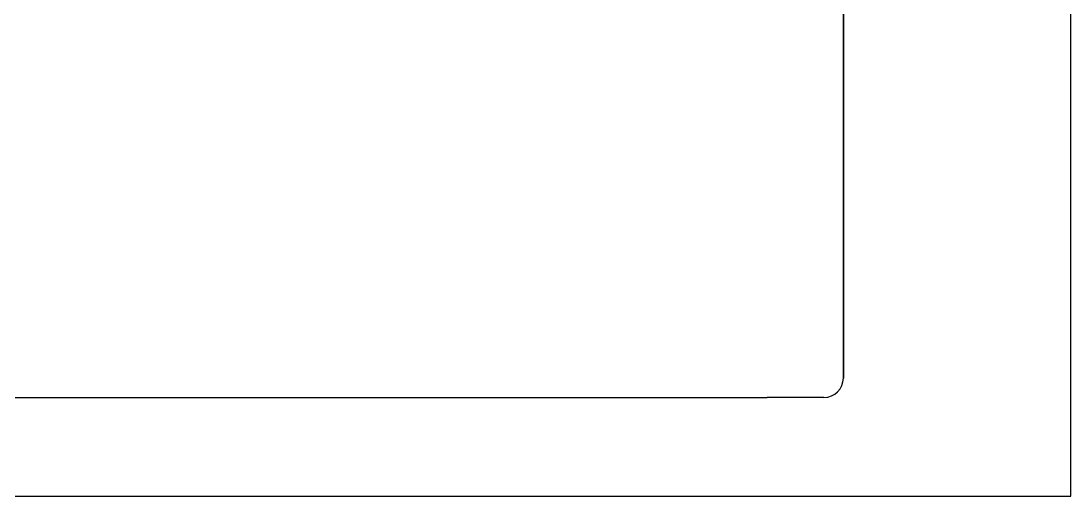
# Model space of a CAD drawing. Extents: x 0 to 527, y 0 to 420.
# Drawn here: x 481.3 to 526.9, y 0.04 to 20.7 of the extents above; entities that cross this region are included whole.
import ezdxf

# ---------------------------------------------------------------- set-up
doc = ezdxf.new("R2010")
doc.units = 0
doc.layers.get('0').update_dxf_attribs({"linetype": 'CONTINUOUS'})

msp = doc.modelspace()

# ---------------------------------------------------------------- linework, layer by layer
at = {"color": 1}
msp.add_line((516.17, 4.327), (513.7, 4.327), dxfattribs=at)
msp.add_lwpolyline([(-0.1, 420.042), (-0.1, 0.042), (526.9, 0.042), (526.9, 420.042)], close=True, dxfattribs=at)
for points in [[(517.014, 5.171), (517.014, 57.463)], [(517.016, 57.463), (517.016, 5.171)], [(434.73, 4.327), (513.7, 4.327)]]:
    msp.add_lwpolyline(points, dxfattribs=at)
msp.add_arc((516.17, 5.171), 0.844, 270, 0, dxfattribs=at)

doc.saveas('drawing.dxf')
